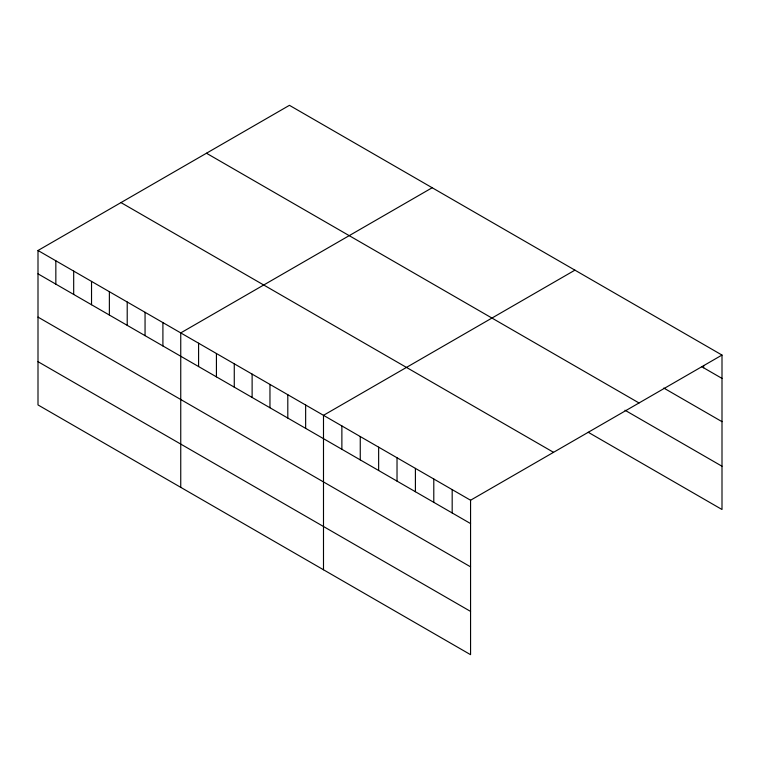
<?xml version="1.0" encoding="UTF-8"?>
<svg xmlns="http://www.w3.org/2000/svg" width="760" height="760" viewBox="0 0 760 760"><rect width="100%" height="100%" fill="white"/><g stroke="black" fill="none" stroke-linecap="round" stroke-linejoin="round"><path stroke-width="1.14" d="M38 250.496L470.563 500.232L470.563 654.673L38 404.938L38 250.496L289.437 105.326L722 355.062L722 509.504L588.202 432.259M432.183 187.739L180.747 332.909L180.747 487.35M574.931 270.151L323.494 415.321L323.494 569.762M470.563 500.232L722 355.062M701.575 366.615L722 378.404M663.784 388.056L722 421.667M206.464 153.235L639.027 402.971M624.976 410.229L722 466.241M120.973 202.587L553.536 452.323M38 273.837L470.563 523.573M38 317.101L470.563 566.836M38 361.674L470.563 611.41M703.617 365.455L703.617 367.792M452.181 489.611L452.181 512.962M433.789 478.999L433.789 502.35M415.406 468.388L415.406 491.729M397.024 457.776L397.024 481.118M378.641 447.165L378.641 470.506M360.259 436.544L360.259 459.895M341.876 425.933L341.876 449.274M305.644 405.013L305.644 428.365M287.802 394.715L287.802 418.057M269.962 384.417L269.962 407.759M252.12 374.11L252.12 397.461M234.27 363.812L234.27 387.153M216.429 353.505L216.429 376.856M198.588 343.206L198.588 366.558M162.906 322.601L162.906 345.952M145.055 312.303L145.055 335.644M127.214 302.005L127.214 325.346M109.373 291.697L109.373 315.048M91.532 281.399L91.532 304.741M73.682 271.092L73.682 294.443M55.841 260.794L55.841 284.135"/></g></svg>
